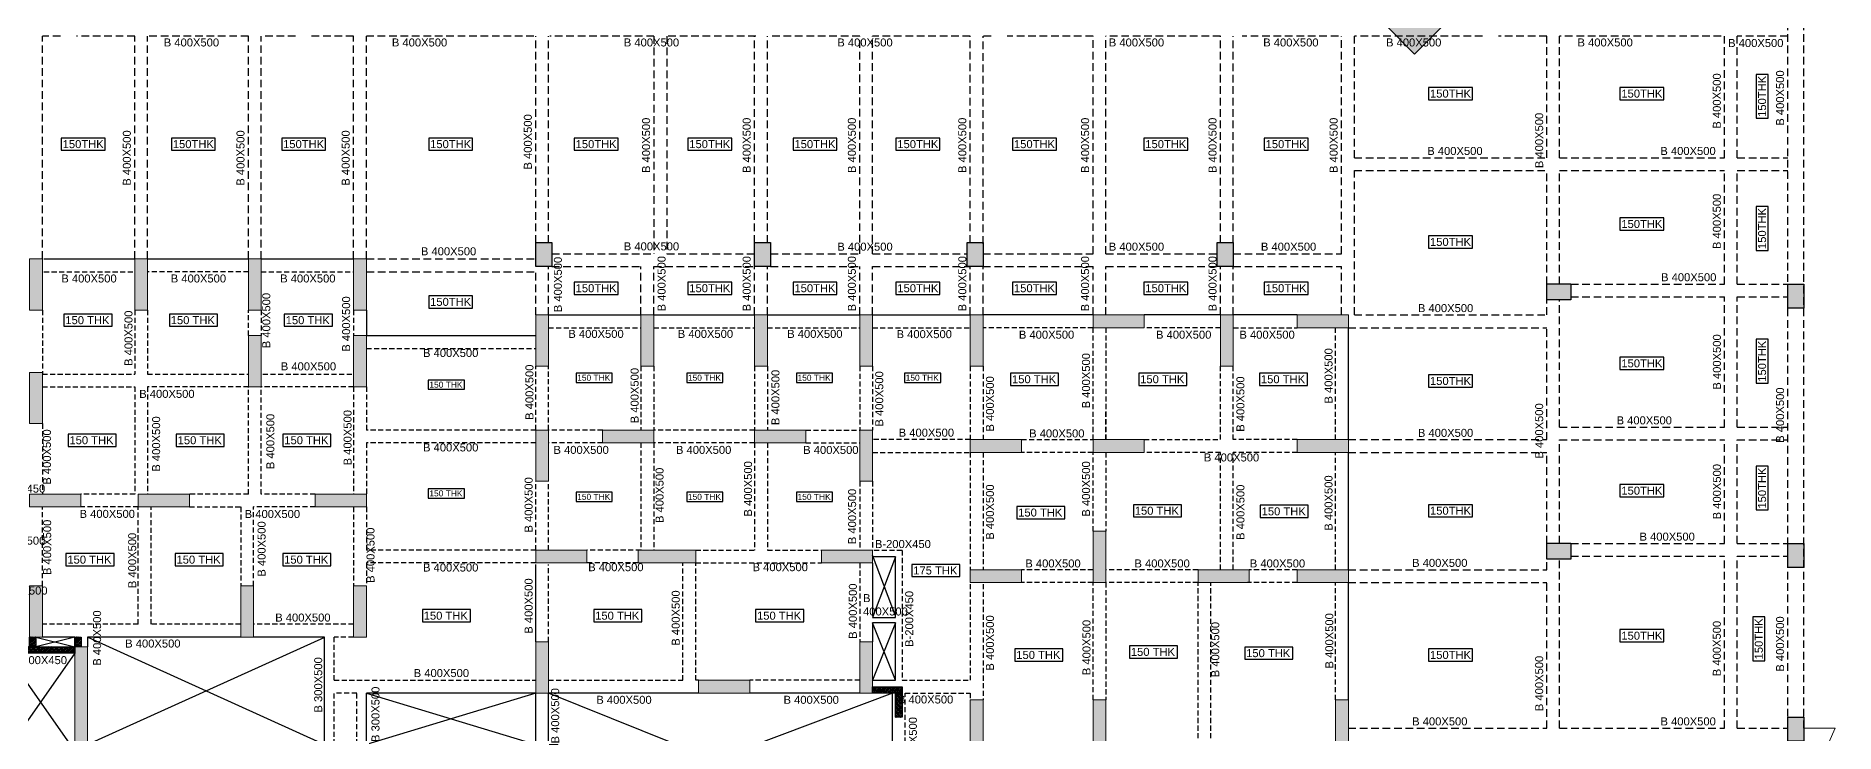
# Model space of a CAD drawing. Header units: millimetres. Extents: x 0 to 88592, y 20853 to 125502.
# Drawn here: x 32401 to 88592, y 61868 to 83633 of the extents above; entities that cross this region are included whole.
import ezdxf

# ---------------------------------------------------------------- set-up
doc = ezdxf.new("R2010")
doc.units = ezdxf.units.MM
doc.linetypes.add('HIDDEN2', pattern=[4.7625, 3.175, -1.5875])
for name, color, linetype in [('01-STR-BEAM', 2, 'Continuous'), ('01-STR-BEAM-NO', 4, 'Continuous'), ('01-STR-COLUMN-HATCH', 20, 'Continuous'), ('01-STR-CORE WALL-SHEAR WALL-HATCH', 20, 'Continuous'), ('01-STR-CUTOUT', 1, 'Continuous'), ('01-STR-MIVAN-165-160THK WALL', 3, 'Continuous'), ('01-STR-NON STR WALL', 43, 'Continuous'), ('01-STR-NON STR WALL-HATCH', 252, 'Continuous'), ('01-STR-PODIUM-COLUMN', 4, 'Continuous'), ('01-STR-RAMP', 1, 'Continuous'), ('01-STR-SLAB THK', 3, 'Continuous')]:
    doc.layers.add(name, color=color, linetype=linetype)
for name, color, linetype, lineweight in [('01-STR-COLUMN', 6, 'Continuous', 20), ('01-STR-CORE WALL-SHEAR WALL', 6, 'Continuous', 20), ('01-STR-RETAINING WALL', 3, 'Continuous', 20), ('P-WALL', 7, 'Continuous', 9)]:
    doc.layers.add(name, color=color, linetype=linetype, lineweight=lineweight)
doc.styles.add('ARIAL', font='arial.ttf')
pattern_1 = [(225, (-2142454.75, 189538.55), (71.842049, -71.842049), []), (225, (-2142472.71, 189556.51), (71.842049, -71.842049), []), (135, (-2142454.75, 189538.55), (-71.842049, -71.842049), [-25.4, 25.4]), (135, (-2142472.71, 189520.59), (-71.842049, -71.842049), [-25.4, 25.4]), (135, (-2142490.68, 189502.63), (-71.842049, -71.842049), [25.4, -25.4]), (135, (-2142508.64, 189484.67), (-71.842049, -71.842049), [25.4, -25.4]), (225, (-2142490.68, 189574.47), (71.842049, -71.842049), [25.4, -25.4]), (225, (-2142508.64, 189592.43), (71.842049, -71.842049), [25.4, -25.4])]

# ---------------------------------------------------------------- blocks, each defined once
blk = doc.blocks.new('E-CW-BSMT-2')
at = {"layer": '01-STR-CORE WALL-SHEAR WALL-HATCH'}
h = blk.add_hatch(color=256, dxfattribs=at)
h.dxf.hatch_style = 1
h.paths.add_polyline_path([(-12760, -2000), (-12760, 3450), (-12360, 3450), (-12360, -2000)])
h = blk.add_hatch(color=256, dxfattribs=at)
h.dxf.hatch_style = 1
h.paths.add_polyline_path([(-10230, 0), (-10230, 3450), (-9830, 3450), (-9830, 0)])
h = blk.add_hatch(color=256, dxfattribs=at)
h.dxf.hatch_style = 1
h.paths.add_polyline_path([(-12760, -3600), (-12760, -3200), (-2430, -3200), (-2430, 0), (-2830, 0), (-2830, 400), (-2030, 400), (-2030, -3600)])
h = blk.add_hatch(color=256, dxfattribs=at)
h.dxf.hatch_style = 1
h.paths.add_polyline_path([(-9380, 400), (-9380, 0), (-8230, 0), (-8230, 400)])
h = blk.add_hatch(color=256, dxfattribs=at)
h.dxf.hatch_style = 1
h.paths.add_polyline_path([(-7030, 400), (-7030, 0), (-4030, 0), (-4030, 400)])
h = blk.add_hatch(color=256, dxfattribs=at)
h.dxf.hatch_style = 1
h.paths.add_polyline_path([(-400, -3600), (-400, 400), (4860, 400), (4860, -1930), (9610, -1930), (9610, -2330), (9310, -2330), (9310, -5530), (15710, -5530), (15710, -5930), (8910, -5930), (8910, -2330), (4860, -2330), (4860, -3600), (4460, -3600), (4460, 0), (2330, 0), (2330, -2130), (2130, -2130), (2130, 0), (0, 0), (0, -3600)])
h = blk.add_hatch(color=256, dxfattribs=at)
h.dxf.hatch_style = 1
h.paths.add_polyline_path([(10810, -1930), (10810, -2330), (13810, -2330), (13810, -1930)])
h = blk.add_hatch(color=256, dxfattribs=at)
h.dxf.hatch_style = 1
h.paths.add_polyline_path([(15010, -2330), (15010, -1929), (15710, -1930), (15710, -4330), (15310, -4330), (15310, -2330)])
h = blk.add_hatch(color=256, dxfattribs=at)
h.dxf.hatch_style = 1
h.paths.add_polyline_path([(6215, -5530), (6215, -5830), (6580, -5830), (6580, -6280), (6880, -6280), (6880, -5530)])
at = {"layer": '01-STR-NON STR WALL-HATCH', "linetype": 'ByBlock'}
h = blk.add_hatch(dxfattribs=at)
h.set_pattern_fill('TURFSTNE', color=256, scale=4, angle=135)
h.set_pattern_definition([(225, (-2142454.75, 189538.55), (71.842049, -71.842049), []), (225, (-2142472.71, 189556.51), (71.842049, -71.842049), []), (135, (-2142454.75, 189538.55), (-71.842049, -71.842049), [-25.4, 25.4]), (135, (-2142472.71, 189520.59), (-71.842049, -71.842049), [-25.4, 25.4]), (135, (-2142490.68, 189502.63), (-71.842049, -71.842049), [25.4, -25.4]), (135, (-2142508.64, 189484.67), (-71.842049, -71.842049), [25.4, -25.4]), (225, (-2142490.68, 189574.47), (71.842049, -71.842049), [25.4, -25.4]), (225, (-2142508.64, 189592.43), (71.842049, -71.842049), [25.4, -25.4])])
h.paths.add_polyline_path([(-12360, 3250), (-12360, 3450), (-10230, 3450), (-10230, 3250)])
h = blk.add_hatch(dxfattribs=at)
h.set_pattern_fill('TURFSTNE', color=256, scale=4, angle=135)
h.set_pattern_definition(pattern_1)
h.paths.add_polyline_path([(-11640, 3750), (-11440, 3750), (-11440, 3450), (-11640, 3450)])
h.paths.add_polyline_path([(-10230, 3750), (-10030, 3750), (-10030, 3450), (-10230, 3450)])
h = blk.add_hatch(dxfattribs=at)
h.set_pattern_fill('TURFSTNE', color=256, scale=4, angle=315)
h.set_pattern_definition([(45, (2145504.75, -175773.55), (-71.842049, 71.842049), []), (45, (2145522.71, -175791.51), (-71.842049, 71.842049), []), (315, (2145504.75, -175773.55), (71.842049, 71.842049), [-25.4, 25.4]), (315, (2145522.71, -175755.59), (71.842049, 71.842049), [-25.4, 25.4]), (315, (2145540.68, -175737.63), (71.842049, 71.842049), [25.4, -25.4]), (315, (2145558.64, -175719.67), (71.842049, 71.842049), [25.4, -25.4]), (45, (2145540.68, -175809.47), (-71.842049, 71.842049), [25.4, -25.4]), (45, (2145558.64, -175827.43), (-71.842049, 71.842049), [25.4, -25.4])])
h.paths.add_polyline_path([(15610, 2000), (15610, 2200), (14690, 2200), (14690, 2000)])
h = blk.add_hatch(dxfattribs=at)
h.set_pattern_fill('TURFSTNE', color=256, scale=4, angle=45)
h.set_pattern_definition([(135, (193383.55, 2132064.75), (-71.842049, -71.842049), []), (135, (193401.51, 2132082.71), (-71.842049, -71.842049), []), (45, (193383.55, 2132064.75), (-71.842049, 71.842049), [-25.4, 25.4]), (45, (193365.59, 2132082.71), (-71.842049, 71.842049), [-25.4, 25.4]), (45, (193347.63, 2132100.68), (-71.842049, 71.842049), [25.4, -25.4]), (45, (193329.67, 2132118.64), (-71.842049, 71.842049), [25.4, -25.4]), (135, (193419.47, 2132100.68), (-71.842049, -71.842049), [25.4, -25.4]), (135, (193437.43, 2132118.64), (-71.842049, -71.842049), [25.4, -25.4])])
h.paths.add_polyline_path([(15610, 2000), (15410, 2000), (15410, 1250), (15610, 1250)])
h = blk.add_hatch(dxfattribs=at)
h.set_pattern_fill('TURFSTNE', color=256, scale=4, angle=135)
h.set_pattern_definition(pattern_1)
h.paths.add_polyline_path([(-12360, 0), (-12360, 200), (-11895, 200), (-11895, 0)])
h = blk.add_hatch(dxfattribs=at)
h.set_pattern_fill('TURFSTNE', color=256, scale=4, angle=135)
h.set_pattern_definition(pattern_1)
h.paths.add_polyline_path([(-10695, 0), (-10695, 200), (-10230, 200), (-10230, 0)])
h = blk.add_hatch(dxfattribs=at)
h.set_pattern_fill('TURFSTNE', color=256, scale=4, angle=45)
h.set_pattern_definition([(135, (193383.55, 2128885.12), (-71.842049, -71.842049), []), (135, (193401.51, 2128903.08), (-71.842049, -71.842049), []), (45, (193383.55, 2128885.12), (-71.842049, 71.842049), [-25.4, 25.4]), (45, (193365.59, 2128903.08), (-71.842049, 71.842049), [-25.4, 25.4]), (45, (193347.63, 2128921.04), (-71.842049, 71.842049), [25.4, -25.4]), (45, (193329.67, 2128939), (-71.842049, 71.842049), [25.4, -25.4]), (135, (193419.47, 2128921.04), (-71.842049, -71.842049), [25.4, -25.4]), (135, (193437.43, 2128939), (-71.842049, -71.842049), [25.4, -25.4])])
h.paths.add_polyline_path([(15610, -1380), (15610, -1930), (15410, -1930), (15410, -1380)])
h = blk.add_hatch(dxfattribs=at)
h.set_pattern_fill('TURFSTNE', color=256, scale=4, angle=135)
h.set_pattern_definition(pattern_1)
h.paths.add_polyline_path([(0, -2130), (0, -2330), (465, -2330), (465, -2130)])
h = blk.add_hatch(dxfattribs=at)
h.set_pattern_fill('TURFSTNE', color=256, scale=4, angle=135)
h.set_pattern_definition(pattern_1)
h.paths.add_polyline_path([(1665, -2130), (1665, -2330), (2795, -2330), (2795, -2130)])
h = blk.add_hatch(dxfattribs=at)
h.set_pattern_fill('TURFSTNE', color=256, scale=4, angle=135)
h.set_pattern_definition(pattern_1)
h.paths.add_polyline_path([(3995, -2130), (3995, -2330), (4460, -2330), (4460, -2130)])
h = blk.add_hatch(dxfattribs=at)
h.set_pattern_fill('TURFSTNE', color=256, scale=4, angle=135)
h.set_pattern_definition(pattern_1)
h.paths.add_polyline_path([(6060, -2330), (6060, -3400), (6160, -3400), (6160, -2330)])
h = blk.add_hatch(dxfattribs=at)
h.set_pattern_fill('TURFSTNE', color=256, scale=4, angle=135)
h.set_pattern_definition(pattern_1)
h.paths.add_polyline_path([(7510, -3400), (7510, -2330), (7610, -2330), (7610, -3400)])
h = blk.add_hatch(dxfattribs=at)
h.set_pattern_fill('TURFSTNE', color=256, scale=4, angle=135)
h.set_pattern_definition(pattern_1)
h.paths.add_polyline_path([(0, -5530), (0, -5730), (825, -5730), (825, -5530)])
h = blk.add_hatch(dxfattribs=at)
h.set_pattern_fill('TURFSTNE', color=256, scale=4, angle=135)
h.set_pattern_definition(pattern_1)
h.paths.add_polyline_path([(3835, -5530), (3835, -5730), (4660, -5730), (4660, -5530)])
h = blk.add_hatch(dxfattribs=at)
h.set_pattern_fill('TURFSTNE', color=256, scale=4, angle=135)
h.set_pattern_definition(pattern_1)
h.paths.add_polyline_path([(6680, -7110), (6680, -7860), (6880, -7860), (6880, -7110)])
at = {"layer": '01-STR-CORE WALL-SHEAR WALL'}
for points in [[(-12360, -2000), (-12760, -2000), (-12760, 3450), (-12360, 3450)], [(-10230, 0), (-9830, 0), (-9830, 3450), (-10230, 3450)], [(-2830, 0), (-2830, 400), (-2030, 400), (-2030, -3600), (-12760, -3600), (-12760, -3200), (-2430, -3200), (-2430, 0)], [(-9380, 400), (-8230, 400), (-8230, 0), (-9380, 0)], [(-7030, 400), (-4030, 400), (-4030, 0), (-7030, 0)], [(2130, 0), (0, 0), (0, -3600), (-400, -3600), (-400, 400), (4860, 400), (4860, -1930), (9610, -1930), (9610, -2330), (9310, -2330), (9310, -5530), (15710, -5530), (15710, -5930), (8910, -5930), (8910, -2330), (4860, -2330), (4860, -3600), (4460, -3600), (4460, 0), (2330, 0), (2330, -2130), (2130, -2130)], [(13810, -1930), (10810, -1930), (10810, -2330), (13810, -2330)], [(15310, -2330), (15010, -2330), (15010, -1929), (15710, -1930), (15710, -4330), (15310, -4330)], [(6215, -5530), (6215, -5830), (6580, -5830), (6580, -6280), (6880, -6280), (6880, -5530)]]:
    blk.add_lwpolyline(points, close=True, dxfattribs=at)
at = {"layer": '01-STR-NON STR WALL'}
for points in [[(-10230, 3250), (-12360, 3250), (-12360, 3450), (-10230, 3450)], [(-11640, 3750), (-11440, 3750), (-11440, 3450), (-11640, 3450)], [(-10230, 3750), (-10030, 3750), (-10030, 3450), (-10230, 3450)], [(15610, 2000), (14690, 2000), (14690, 2200), (15610, 2200)], [(15610, 2000), (14690, 2000), (14690, 2200), (15610, 2200)], [(15610, 2000), (15610, 1250), (15410, 1250), (15410, 2000)], [(15610, 2000), (15610, 1250), (15410, 1250), (15410, 2000)], [(-11895, 0), (-12360, 0), (-12360, 200), (-11895, 200)], [(-11895, 0), (-12360, 0), (-12360, 200), (-11895, 200)], [(-10695, 0), (-10230, 0), (-10230, 200), (-10695, 200)], [(-10695, 0), (-10230, 0), (-10230, 200), (-10695, 200)], [(15610, -1380), (15610, -1930), (15410, -1930), (15410, -1380)], [(15610, -1380), (15610, -1930), (15410, -1930), (15410, -1380)], [(0, -2130), (465, -2130), (465, -2330), (0, -2330)], [(0, -2130), (465, -2130), (465, -2330), (0, -2330)], [(1665, -2130), (2795, -2130), (2795, -2330), (1665, -2330)], [(1665, -2130), (2795, -2130), (2795, -2330), (1665, -2330)], [(3995, -2130), (4460, -2130), (4460, -2330), (3995, -2330)], [(3995, -2130), (4460, -2130), (4460, -2330), (3995, -2330)], [(6060, -2330), (6160, -2330), (6160, -3400), (6060, -3400)], [(6060, -2330), (6160, -2330), (6160, -3400), (6060, -3400)], [(7610, -3400), (7510, -3400), (7510, -2330), (7610, -2330)], [(7610, -3400), (7510, -3400), (7510, -2330), (7610, -2330)], [(0, -5530), (825, -5530), (825, -5730), (0, -5730)], [(0, -5530), (825, -5530), (825, -5730), (0, -5730)], [(3835, -5530), (4660, -5530), (4660, -5730), (3835, -5730)], [(3835, -5530), (4660, -5530), (4660, -5730), (3835, -5730)], [(6680, -7110), (6880, -7110), (6880, -7860), (6680, -7860)], [(6680, -7110), (6880, -7110), (6880, -7860), (6680, -7860)]]:
    blk.add_lwpolyline(points, close=True, dxfattribs=at)
blk = doc.blocks.new('E-BSMT-2-COL')
at = {"layer": '01-STR-CORE WALL-SHEAR WALL-HATCH'}
h = blk.add_hatch(color=256, dxfattribs=at)
h.dxf.hatch_style = 1
h.paths.add_polyline_path([(-15700, 13960), (-16100, 13960), (-16100, 15560), (-15700, 15560)])
h = blk.add_hatch(color=256, dxfattribs=at)
h.dxf.hatch_style = 1
h.paths.add_polyline_path([(-12415, 13960), (-12815, 13960), (-12815, 15560), (-12415, 15560)])
h = blk.add_hatch(color=256, dxfattribs=at)
h.dxf.hatch_style = 1
h.paths.add_polyline_path([(-8865, 13960), (-9265, 13960), (-9265, 15560), (-8865, 15560)])
h = blk.add_hatch(color=256, dxfattribs=at)
h.dxf.hatch_style = 1
h.paths.add_polyline_path([(-5980, 15560), (-5580, 15560), (-5580, 13960), (-5980, 13960)])
h = blk.add_hatch(color=256, dxfattribs=at)
h.dxf.hatch_style = 1
h.paths.add_polyline_path([(110, 12210), (-290, 12210), (-290, 13810), (110, 13810)])
h = blk.add_hatch(color=256, dxfattribs=at)
h.dxf.hatch_style = 1
h.paths.add_polyline_path([(3395, 12210), (2995, 12210), (2995, 13810), (3395, 13810)])
h = blk.add_hatch(color=256, dxfattribs=at)
h.dxf.hatch_style = 1
h.paths.add_polyline_path([(6945, 12210), (6545, 12210), (6545, 13810), (6945, 13810)])
h = blk.add_hatch(color=256, dxfattribs=at)
h.dxf.hatch_style = 1
h.paths.add_polyline_path([(9830, 13810), (10230, 13810), (10230, 12210), (9830, 12210)])
h = blk.add_hatch(color=256, dxfattribs=at)
h.dxf.hatch_style = 1
h.paths.add_polyline_path([(13680, 12210), (13280, 12210), (13280, 13810), (13680, 13810)])
h = blk.add_hatch(color=256, dxfattribs=at)
h.dxf.hatch_style = 1
h.paths.add_polyline_path([(17115, 13810), (17115, 13410), (18715, 13410), (18715, 13810)])
h = blk.add_hatch(color=256, dxfattribs=at)
h.dxf.hatch_style = 1
h.paths.add_polyline_path([(21095, 12210), (21495, 12210), (21495, 13810), (21095, 13810)])
h = blk.add_hatch(color=256, dxfattribs=at)
h.dxf.hatch_style = 1
h.paths.add_polyline_path([(25090, 13810), (25090, 13410), (23490, 13410), (23490, 13810)])
h = blk.add_hatch(color=256, dxfattribs=at)
h.dxf.hatch_style = 1
h.paths.add_polyline_path([(-8865, 11565), (-9265, 11565), (-9265, 13165), (-8865, 13165)])
h = blk.add_hatch(color=256, dxfattribs=at)
h.dxf.hatch_style = 1
h.paths.add_polyline_path([(-5580, 11565), (-5980, 11565), (-5980, 13165), (-5580, 13165)])
h = blk.add_hatch(color=256, dxfattribs=at)
h.dxf.hatch_style = 1
h.paths.add_polyline_path([(-15700, 10415), (-16100, 10415), (-16100, 12015), (-15700, 12015)])
h = blk.add_hatch(color=256, dxfattribs=at)
h.dxf.hatch_style = 1
h.paths.add_polyline_path([(110, 8615), (-290, 8615), (-290, 10215), (110, 10215)])
h = blk.add_hatch(color=256, dxfattribs=at)
h.dxf.hatch_style = 1
h.paths.add_polyline_path([(3395, 9815), (3395, 10215), (1795, 10215), (1795, 9815)])
h = blk.add_hatch(color=256, dxfattribs=at)
h.dxf.hatch_style = 1
h.paths.add_polyline_path([(6545, 10215), (6545, 9815), (8145, 9815), (8145, 10215)])
h = blk.add_hatch(color=256, dxfattribs=at)
h.dxf.hatch_style = 1
h.paths.add_polyline_path([(9830, 10215), (10230, 10215), (10230, 8615), (9830, 8615)])
h = blk.add_hatch(color=256, dxfattribs=at)
h.dxf.hatch_style = 1
h.paths.add_polyline_path([(14880, 9515), (14880, 9915), (13280, 9915), (13280, 9515)])
h = blk.add_hatch(color=256, dxfattribs=at)
h.dxf.hatch_style = 1
h.paths.add_polyline_path([(18715, 9515), (18715, 9915), (17115, 9915), (17115, 9515)])
h = blk.add_hatch(color=256, dxfattribs=at)
h.dxf.hatch_style = 1
h.paths.add_polyline_path([(25090, 9515), (25090, 9915), (23490, 9915), (23490, 9515)])
h = blk.add_hatch(color=256, dxfattribs=at)
h.dxf.hatch_style = 1
h.paths.add_polyline_path([(-14500, 8215), (-14500, 7815), (-16100, 7815), (-16100, 8215)])
h = blk.add_hatch(color=256, dxfattribs=at)
h.dxf.hatch_style = 1
h.paths.add_polyline_path([(-11105, 7815), (-11105, 8215), (-12705, 8215), (-12705, 7815)])
h = blk.add_hatch(color=256, dxfattribs=at)
h.dxf.hatch_style = 1
h.paths.add_polyline_path([(-5580, 7815), (-5580, 8215), (-7180, 8215), (-7180, 7815)])
h = blk.add_hatch(color=256, dxfattribs=at)
h.dxf.hatch_style = 1
h.paths.add_polyline_path([(17515, 7055), (17115, 7055), (17115, 5455), (17515, 5455)])
h = blk.add_hatch(color=256, dxfattribs=at)
h.dxf.hatch_style = 1
h.paths.add_polyline_path([(1310, 6465), (1310, 6065), (-290, 6065), (-290, 6465)])
h = blk.add_hatch(color=256, dxfattribs=at)
h.dxf.hatch_style = 1
h.paths.add_polyline_path([(4705, 6065), (4705, 6465), (2905, 6465), (2905, 6065)])
h = blk.add_hatch(color=256, dxfattribs=at)
h.dxf.hatch_style = 1
h.paths.add_polyline_path([(10230, 6065), (10230, 6465), (8630, 6465), (8630, 6065)])
h = blk.add_hatch(color=256, dxfattribs=at)
h.dxf.hatch_style = 1
h.paths.add_polyline_path([(14880, 5455), (14880, 5855), (13280, 5855), (13280, 5455)])
h = blk.add_hatch(color=256, dxfattribs=at)
h.dxf.hatch_style = 1
h.paths.add_polyline_path([(21995, 5455), (21995, 5855), (20395, 5855), (20395, 5455)])
h = blk.add_hatch(color=256, dxfattribs=at)
h.dxf.hatch_style = 1
h.paths.add_polyline_path([(25090, 5455), (25090, 5855), (23490, 5855), (23490, 5455)])
h = blk.add_hatch(color=256, dxfattribs=at)
h.dxf.hatch_style = 1
h.paths.add_polyline_path([(-15700, 5350), (-16100, 5350), (-16100, 3750), (-15700, 3750)])
h = blk.add_hatch(color=256, dxfattribs=at)
h.dxf.hatch_style = 1
h.paths.add_polyline_path([(-9105, 5350), (-9505, 5350), (-9505, 3750), (-9105, 3750)])
h = blk.add_hatch(color=256, dxfattribs=at)
h.dxf.hatch_style = 1
h.paths.add_polyline_path([(-5980, 5350), (-5580, 5350), (-5580, 3750), (-5980, 3750)])
h = blk.add_hatch(color=256, dxfattribs=at)
h.dxf.hatch_style = 1
h.paths.add_polyline_path([(110, 2000), (-290, 2000), (-290, 3600), (110, 3600)])
h = blk.add_hatch(color=256, dxfattribs=at)
h.dxf.hatch_style = 1
h.paths.add_polyline_path([(9830, 3600), (10230, 3600), (10230, 2000), (9830, 2000)])
h = blk.add_hatch(color=256, dxfattribs=at)
h.dxf.hatch_style = 1
h.paths.add_polyline_path([(6395, 2000), (6395, 2400), (4795, 2400), (4795, 2000)])
h = blk.add_hatch(color=256, dxfattribs=at)
h.dxf.hatch_style = 1
h.paths.add_polyline_path([(13280, 1790), (13680, 1790), (13680, 190), (13280, 190)])
h = blk.add_hatch(color=256, dxfattribs=at)
h.dxf.hatch_style = 1
h.paths.add_polyline_path([(17515, 1790), (17115, 1790), (17115, 190), (17515, 190)])
h = blk.add_hatch(color=256, dxfattribs=at)
h.dxf.hatch_style = 1
h.paths.add_polyline_path([(25090, 190), (24690, 190), (24690, 1790), (25090, 1790)])
at = {"layer": '01-STR-COLUMN'}
for points in [[(-15700, 13960), (-16100, 13960), (-16100, 15560), (-15700, 15560)], [(-12415, 13960), (-12815, 13960), (-12815, 15560), (-12415, 15560)], [(-8865, 13960), (-9265, 13960), (-9265, 15560), (-8865, 15560)], [(-5980, 15560), (-5580, 15560), (-5580, 13960), (-5980, 13960)], [(110, 12210), (-290, 12210), (-290, 13810), (110, 13810)], [(3395, 12210), (2995, 12210), (2995, 13810), (3395, 13810)], [(6945, 12210), (6545, 12210), (6545, 13810), (6945, 13810)], [(9830, 13810), (10230, 13810), (10230, 12210), (9830, 12210)], [(13680, 12210), (13280, 12210), (13280, 13810), (13680, 13810)], [(17115, 13810), (17115, 13410), (18715, 13410), (18715, 13810)], [(21095, 12210), (21495, 12210), (21495, 13810), (21095, 13810)], [(25090, 13810), (25090, 13410), (23490, 13410), (23490, 13810)], [(-8865, 11565), (-9265, 11565), (-9265, 13165), (-8865, 13165)], [(-5580, 11565), (-5980, 11565), (-5980, 13165), (-5580, 13165)], [(-15700, 10415), (-16100, 10415), (-16100, 12015), (-15700, 12015)], [(110, 8615), (-290, 8615), (-290, 10215), (110, 10215)], [(3395, 9815), (3395, 10215), (1795, 10215), (1795, 9815)], [(6545, 10215), (6545, 9815), (8145, 9815), (8145, 10215)], [(9830, 10215), (10230, 10215), (10230, 8615), (9830, 8615)], [(14880, 9515), (14880, 9915), (13280, 9915), (13280, 9515)], [(18715, 9515), (18715, 9915), (17115, 9915), (17115, 9515)], [(25090, 9515), (25090, 9915), (23490, 9915), (23490, 9515)], [(-14500, 8215), (-14500, 7815), (-16100, 7815), (-16100, 8215)], [(-11105, 7815), (-11105, 8215), (-12705, 8215), (-12705, 7815)], [(-5580, 7815), (-5580, 8215), (-7180, 8215), (-7180, 7815)], [(17515, 7055), (17115, 7055), (17115, 5455), (17515, 5455)], [(1310, 6465), (1310, 6065), (-290, 6065), (-290, 6465)], [(4705, 6065), (4705, 6465), (2905, 6465), (2905, 6065)], [(10230, 6065), (10230, 6465), (8630, 6465), (8630, 6065)], [(14880, 5455), (14880, 5855), (13280, 5855), (13280, 5455)], [(21995, 5455), (21995, 5855), (20395, 5855), (20395, 5455)], [(25090, 5455), (25090, 5855), (23490, 5855), (23490, 5455)], [(-15700, 5350), (-16100, 5350), (-16100, 3750), (-15700, 3750)], [(-9105, 5350), (-9505, 5350), (-9505, 3750), (-9105, 3750)], [(-5980, 5350), (-5580, 5350), (-5580, 3750), (-5980, 3750)], [(110, 2000), (-290, 2000), (-290, 3600), (110, 3600)], [(9830, 3600), (10230, 3600), (10230, 2000), (9830, 2000)], [(6395, 2000), (6395, 2400), (4795, 2400), (4795, 2000)], [(13280, 1790), (13680, 1790), (13680, 190), (13280, 190)], [(17515, 1790), (17115, 1790), (17115, 190), (17515, 190)], [(25090, 190), (24690, 190), (24690, 1790), (25090, 1790)]]:
    blk.add_lwpolyline(points, close=True, dxfattribs=at)
at = {"layer": '01-STR-MIVAN-165-160THK WALL'}
blk.add_blockref('E-CW-BSMT-2', (-4460, 0), dxfattribs=at)
blk = doc.blocks.new('BLK-E-GA')
at = {"layer": '01-STR-BEAM'}
for p, q in [((-37505, 1750), (-34355, 1750)), ((-21695, 0), (-18545, 0)), ((0, -12020), (0, -8355)), ((-39780, -10060), (-40790, -10060)), ((-34595, -10060), (-39380, -10060))]:
    blk.add_line(p, q, dxfattribs=at)
at = {"layer": '01-STR-BEAM', "linetype": 'HIDDEN2', "ltscale": 50}
for p, q in [((-34355, 1350), (-37505, 1350)), ((-37505, 150), (-37505, -1845)), ((-34355, -645), (-34355, 150)), ((-7575, -400), (-7575, -3895)), ((-3995, -400), (-6375, -400)), ((-3595, -400), (-1600, -400)), ((-3995, -3895), (-3995, -1600)), ((-3595, -3895), (-3595, -1600)), ((-31070, -2245), (-33955, -2245)), ((-33955, -5595), (-33955, -2245)), ((-31070, -2245), (-31070, -5595)), ((-40790, -3395), (-40790, -5595)), ((-6375, -3895), (-3995, -3895)), ((-1600, -3895), (-3595, -3895)), ((-7575, -4295), (-7575, -6755)), ((-3995, -4295), (-6375, -4295)), ((-3995, -7955), (-3995, -4295)), ((-3595, -7955), (-3595, -4295)), ((-1600, -4295), (-3595, -4295)), ((-37395, -9660), (-37395, -5995)), ((-36195, -5995), (-34595, -5995)), ((-34595, -5995), (-34595, -8460)), ((-20385, -7345), (-18545, -7345)), ((-13940, -7351), (-13940, -11410)), ((-4695, -8355), (-7575, -8355)), ((-7575, -8355), (-7575, -12020)), ((-4695, -13220), (-4695, -8355)), ((-37795, -9660), (-40790, -9660)), ((-34595, -9660), (-37395, -9660)), ((-31680, -11410), (-25381, -11410)), ((-13940, -11410), (-11810, -11410)), ((-13840, -15740), (-13840, -11810)), ((-13840, -11810), (-11810, -11810))]:
    blk.add_line(p, q, dxfattribs=at)
at = {"layer": '01-STR-BEAM', "ltscale": 1000}
for p, q in [((-14140, -7551), (-14860, -7551)), ((-14140, -9451), (-14140, -7551)), ((-14860, -9451), (-14140, -9451))]:
    blk.add_line(p, q, dxfattribs=at)
at = {"layer": '01-STR-BEAM'}
for points in [[(-40740, 1750), (-37905, 1750)], [(-33955, 1750), (-31070, 1750)], [(-30670, 150), (-30670, -645)], [(-24980, 0), (-22095, 0)], [(-18145, 0), (-15260, 0)], [(-14860, 0), (-11810, 0)], [(-7975, 0), (-11410, 0)], [(-3995, 0), (-6375, 0)], [(-1600, 0), (-3595, 0)], [(0, -3895), (0, -400)], [(-30670, -645), (-25381, -645)], [(0, -7955), (0, -4295)], [(-25380, -10210), (-25380, -7795)], [(-14860, -7751), (-14860, -9401)], [(-31980, -10060), (-34195, -10060)], [(-31980, -13410), (-31980, -10060)], [(-14860, -9611), (-14860, -10210)], [(-39780, -10560), (-41910, -10560)], [(-40990, -10360), (-39780, -10360)], [(-25380, -11810), (-30670, -11810)], [(-30670, -13410), (-30670, -11810)], [(-25380, -13411), (-25380, -11810)], [(-20295, -11810), (-24980, -11810)], [(-24980, -13410), (-24980, -11810)]]:
    blk.add_lwpolyline(points, dxfattribs=at)
at = {"layer": '01-STR-BEAM', "linetype": 'HIDDEN2', "ltscale": 50}
for points in [[(-40740, 1350), (-37905, 1350)], [(-33955, 1350), (-31070, 1350)], [(-40790, 150), (-40790, -1845)], [(-37905, 150), (-37905, -1845)], [(-33955, 150), (-33955, -645)], [(-31070, 150), (-31070, -645)], [(-24980, -400), (-22095, -400)], [(-21695, -400), (-18545, -400)], [(-18145, -400), (-15260, -400)], [(-14860, -400), (-11810, -400)], [(-7975, -400), (-11410, -400)], [(-10210, -3895), (-7975, -3895), (-7975, -400)], [(-400, -3895), (-400, -400), (-400, -400)], [(-30670, -1045), (-25381, -1045)], [(-25380, -3595), (-25380, -1600)], [(-24980, -3595), (-24980, -1600)], [(-22095, -1600), (-22095, -3595)], [(-21695, -1600), (-21695, -3595)], [(-18545, -1600), (-18545, -3595)], [(-18145, -1600), (-18145, -3595)], [(-15260, -1600), (-15260, -3595)], [(-11810, -1600), (-11810, -3895), (-14860, -3895)], [(-14860, -1600), (-14860, -3595)], [(-11410, -1600), (-11410, -3895)], [(-40790, -1845), (-37905, -1845)], [(-40790, -2245), (-37905, -2245), (-37905, -5595), (-39590, -5595)], [(-37505, -1845), (-34355, -1845)], [(-34355, -5595), (-34355, -2245), (-37505, -2245), (-37505, -5595)], [(-33905, -1845), (-31070, -1845)], [(-30670, -2245), (-30670, -3595)], [(-7575, -3895), (-7575, -3015)], [(-25380, -3595), (-30670, -3595)], [(-23290, -3595), (-24980, -3595)], [(-18545, -3595), (-21695, -3595)], [(-16945, -3595), (-15260, -3595)], [(-25380, -3995), (-30670, -3995)], [(-30670, -3995), (-30670, -5595)], [(-23290, -3995), (-24980, -3995)], [(-22095, -3995), (-22095, -7345)], [(-18545, -3995), (-21695, -3995)], [(-21695, -3995), (-21695, -7345)], [(-18545, -3995), (-18545, -7345)], [(-18145, -3995), (-18145, -7345), (-16460, -7345)], [(-16945, -3995), (-15260, -3995)], [(-14860, -4295), (-11810, -4295)], [(-11810, -4295), (-11810, -7955)], [(-11410, -4295), (-11410, -7955)], [(-7975, -4295), (-10210, -4295)], [(-7975, -6755), (-7975, -4295)], [(-400, -7955), (-400, -4295)], [(-34355, -5595), (-36195, -5595)], [(-32270, -5595), (-33955, -5595)], [(-25380, -7345), (-25380, -5195)], [(-24980, -7345), (-24980, -5195)], [(-15260, -5195), (-15260, -7345)], [(-14860, -5195), (-14860, -7351)], [(-40790, -8460), (-40790, -5995)], [(-37795, -5995), (-39590, -5995)], [(-37795, -9660), (-37795, -5995)], [(-32270, -5995), (-34195, -5995)], [(-34195, -8460), (-34195, -5995)], [(-31070, -5995), (-31070, -8460)], [(-30670, -5995), (-30670, -7345)], [(-25380, -7345), (-30670, -7345)], [(-25380, -7745), (-30670, -7745)], [(-30670, -7745), (-30670, -8460)], [(-24980, -11410), (-20785, -11410), (-20785, -7745)], [(-24980, -10209), (-24980, -7795)], [(-22095, -7345), (-23780, -7345)], [(-22185, -7745), (-23780, -7745)], [(-20385, -11410), (-20385, -7745), (-16460, -7745)], [(-15260, -7745), (-15260, -10210)], [(-13940, -7351), (-14860, -7351)], [(-11810, -8405), (-11810, -11410)], [(-11410, -8405), (-11410, -12020)], [(-7975, -7955), (-10210, -7955)], [(-7975, -8355), (-10210, -8355)], [(-7975, -12020), (-7975, -8355)], [(-4695, -7955), (-7575, -7955)], [(-4295, -13220), (-4295, -8355)], [(-1600, -8355), (-3145, -8355)], [(-1600, -7955), (-3095, -7955)], [(-400, -12020), (-400, -8355)], [(-31070, -9660), (-34195, -9660)], [(-31070, -10060), (-31680, -10060)], [(-31680, -11410), (-31680, -10060)], [(-20295, -11410), (-20385, -11410)], [(-15260, -11410), (-18695, -11410)], [(-31680, -13410), (-31680, -11810)], [(-30970, -11810), (-31680, -11810)], [(-30970, -13410), (-30970, -11810)], [(-11810, -11810), (-11810, -12020)]]:
    blk.add_lwpolyline(points, dxfattribs=at)
at = {"layer": '01-STR-BEAM', "ltscale": 1000}
for points in [[(-40990, -10060), (-40990, -10360)], [(-39780, -10060), (-39780, -10360)], [(-39380, -10060), (-39380, -10360)], [(-14860, -11410), (-14140, -11410), (-14140, -9611), (-14860, -9611)]]:
    blk.add_lwpolyline(points, dxfattribs=at)
at = {"layer": '01-STR-BEAM', "ltscale": 50}
for points in [[(-15260, -11810), (-18695, -11810)], [(-15740, -15740), (-15200, -15740), (-15200, -14578), (-14240, -14578), (-14240, -11810), (-14860, -11810)]]:
    blk.add_lwpolyline(points, dxfattribs=at)
at = {"layer": '01-STR-CUTOUT'}
for points in [[(-14140, -9399), (-14860, -7501)], [(-14140, -7551), (-14860, -9449)], [(-39780, -10060), (-40990, -10360)], [(-40990, -10060), (-39780, -10360)], [(-39373, -10060), (-31980, -13410)], [(-31980, -10072), (-39373, -13410)], [(-14140, -9611), (-14860, -11410)], [(-14140, -11410), (-14860, -9611)], [(-39780, -10560), (-41910, -13610)], [(-39780, -13610), (-41910, -10560)], [(-30670, -11810), (-25380, -13410)], [(-25380, -11810), (-30670, -13410)], [(-15200, -15740), (-24980, -11810)], [(-14240, -11810), (-24690, -15740)]]:
    blk.add_lwpolyline(points, dxfattribs=at)
at = {"layer": '01-STR-SLAB THK', "color": 1, "linetype": 'ByBlock'}
for points in [[(-40116, -355), (-38615, -355), (-38615, 25), (-40116, 25)], [(-36824, -355), (-35323, -355), (-35323, 25), (-36824, 25)], [(-33234, -355), (-31734, -355), (-31734, 25), (-33234, 25)], [(-28736, -2323), (-27610, -2323), (-27610, -2037), (-28736, -2037)], [(-24119, -2105), (-22993, -2105), (-22993, -1820), (-24119, -1820)], [(-20661, -2105), (-19535, -2105), (-19535, -1820), (-20661, -1820)], [(-17237, -2105), (-16111, -2105), (-16111, -1820), (-17237, -1820)], [(-13859, -2105), (-12733, -2105), (-12733, -1820), (-13859, -1820)], [(-10549, -2200), (-9048, -2200), (-9048, -1820), (-10549, -1820)], [(-6544, -2200), (-5043, -2200), (-5043, -1820), (-6544, -1820)], [(-2773, -2200), (-1272, -2200), (-1272, -1820), (-2773, -1820)], [(-39988, -4105), (-38487, -4105), (-38487, -3725), (-39988, -3725)], [(-36608, -4105), (-35108, -4105), (-35108, -3725), (-36608, -3725)], [(-33278, -4105), (-31777, -4105), (-31777, -3725), (-33278, -3725)], [(-28736, -5717), (-27610, -5717), (-27610, -5432), (-28736, -5432)], [(-24119, -5824), (-22993, -5824), (-22993, -5539), (-24119, -5539)], [(-20661, -5824), (-19535, -5824), (-19535, -5539), (-20661, -5539)], [(-17237, -5824), (-16111, -5824), (-16111, -5539), (-17237, -5539)], [(-10356, -6363), (-8855, -6363), (-8855, -5982), (-10356, -5982)], [(-6714, -6306), (-5213, -6306), (-5213, -5926), (-6714, -5926)], [(-2751, -6325), (-1250, -6325), (-1250, -5945), (-2751, -5945)], [(-40053, -7833), (-38553, -7833), (-38553, -7453), (-40053, -7453)], [(-36644, -7833), (-35143, -7833), (-35143, -7453), (-36644, -7453)], [(-33283, -7833), (-31782, -7833), (-31782, -7453), (-33283, -7453)], [(-13632, -8170), (-12131, -8170), (-12131, -7790), (-13632, -7790)], [(-28923, -9583), (-27422, -9583), (-27422, -9203), (-28923, -9203)], [(-23568, -9583), (-22067, -9583), (-22067, -9203), (-23568, -9203)], [(-18513, -9583), (-17012, -9583), (-17012, -9203), (-18513, -9203)], [(-10414, -10809), (-8913, -10809), (-8913, -10429), (-10414, -10429)], [(-6836, -10714), (-5335, -10714), (-5335, -10334), (-6836, -10334)], [(-3234, -10753), (-1733, -10753), (-1733, -10372), (-3234, -10372)]]:
    blk.add_lwpolyline(points, close=True, dxfattribs=at)
at = {"layer": '01-STR-BEAM-NO', "linetype": 'Continuous', "style": 'ARIAL'}
for s, rotation, p in [('B 400X500', 360, (-40198, 1013)), ('B 400X500', 360, (-36781, 1013)), ('B 400X500', 360, (-33363, 1013)), ('B 400X500', 450, (-33672, -1040)), ('B 400X500', 450, (-31179, -1147)), ('B 400X500', 450, (-37976, -1592)), ('B 400X500', 360, (-24362, -717)), ('B 400X500', 360, (-20945, -717)), ('B 400X500', 360, (-17527, -717)), ('B 400X500', 360, (-28901, -1313)), ('B 400X500', 450, (-494, -2767)), ('B 400X500', 360, (-33344, -1731)), ('B 400X500', 450, (-25453, -3277)), ('B 400X500', 450, (-22168, -3383)), ('B 400X500', 450, (-8069, -2919)), ('B 400X500', 450, (-17770, -3441)), ('B 400X500', 450, (-14527, -3485)), ('B 400X500', 450, (-11070, -3642)), ('B 400X500', 90, (-3247, -3648)), ('B 400X500', 360, (-37765, -2590)), ('B 400X500', 450, (-37113, -4894)), ('B 400X500', 450, (-33546, -4816)), ('B 400X500', 450, (-31133, -4698)), ('B 400X500', 450, (-40523, -5300)), ('B 400X500', 360, (-28901, -4263)), ('B 400X500', 360, (-24827, -4339)), ('B 400X500', 360, (-21000, -4339)), ('B 400X500', 360, (-17027, -4341)), ('B 400X500', 450, (-21389, -6497)), ('B 400X500', 90, (-18626, -6295)), ('B 400X500', 450, (-8069, -6297)), ('B 400X500', 450, (-494, -6738)), ('B-200X450', 360, (-42448, -5548)), ('B 400X500', 450, (-25479, -6796)), ('B 400X500', 450, (-15374, -7158)), ('B 400X500', 450, (-11070, -7020)), ('B 400X500', 90, (-3246, -7026)), ('B 400X500', 360, (-39628, -6337)), ('B 400X500', 360, (-34470, -6341)), ('B 400X500', 450, (-40516, -8122)), ('B 400X500', 450, (-33819, -8172)), ('B 400X500', 450, (-30417, -8368)), ('B 400X500', 450, (-37860, -8531)), ('B-200X450', 360, (-14787, -7279)), ('B 400X500', 360, (-28901, -8013)), ('B 400X500', 360, (-23742, -8002)), ('B 400X500', 360, (-18608, -8002)), ('B 400X500', 450, (-25479, -9954)), ('B 400X500', 450, (-15352, -10114)), ('B 400X500', 450, (-20884, -10329)), ('B-200X450', 90, (-13590, -10366)), ('B 400X500', 450, (-38957, -10954)), ('B 400X500', 360, (-33518, -9575)), ('B 400X500', 450, (-11070, -11107)), ('B 400X500', 450, (-8054, -11249)), ('B 400X500', 450, (-470, -11041)), ('B 400X500', 450, (-4032, -11315)), ('B-200X450', 360, (-41769, -10904)), ('B 400X500', 360, (-38204, -10386)), ('B 300X500', 450, (-32050, -12416)), ('B 400X500', 360, (-29192, -11308)), ('B 300X500', 450, (-30262, -13335)), ('B 400X500', 450, (-24649, -13381)), ('B 400X500', 360, (-23489, -12143)), ('B 400X500', 360, (-17641, -12143)), ('B 400X500', 360, (-14068, -12133)), ('B 400X500', 450, (-13477, -14285))]:
    blk.add_text(s, height=250, rotation=rotation, dxfattribs=at).set_placement(p)
at = {"layer": '01-STR-BEAM-NO', "style": 'ARIAL'}
blk.add_text('B 400X500', height=250, dxfattribs=at).set_placement((-14110, -725))
at = {"layer": '01-STR-BEAM-NO', "linetype": 'Continuous', "style": 'ARIAL'}
for p in [(-10290, -742), (-6007, -742), (-3402, -742), (-14044, -3801), (-9970, -3825), (-4513, -4575), (-10089, -7885), (-6681, -7885), (-3077, -7885)]:
    blk.add_text('B 400X500', height=250, dxfattribs=at).set_placement(p)
at = {"layer": '01-STR-BEAM-NO', "linetype": 'ByBlock', "char_height": 250, "width": 1728.34, "attachment_point": 1, "style": 'ARIAL'}
for insert in [(-42098, -6506), (-42027, -8066), (-15158, -8718)]:
    blk.add_mtext('B \\P400X500', dxfattribs=dict(at, insert=insert))
at = {"layer": '01-STR-SLAB THK', "linetype": 'ByBlock', "style": 'ARIAL'}
for s, height, p in [('150 THK', 250, (-40073, -288)), ('150 THK', 250, (-36781, -288)), ('150 THK', 250, (-33191, -288)), ('150 THK', 187.5, (-28703, -2272)), ('150 THK', 187.5, (-24086, -2055)), ('150 THK', 187.5, (-20628, -2055)), ('150 THK', 187.5, (-17204, -2055)), ('150 THK', 187.5, (-13827, -2055)), ('150 THK', 250, (-39945, -4038)), ('150 THK', 250, (-36565, -4038)), ('150 THK', 250, (-33234, -4038)), ('150 THK', 187.5, (-28703, -5667)), ('150 THK', 187.5, (-24086, -5774)), ('150 THK', 187.5, (-20628, -5774)), ('150 THK', 187.5, (-17204, -5774)), ('150 THK', 250, (-40010, -7766)), ('150 THK', 250, (-36601, -7766)), ('150 THK', 250, (-33239, -7766)), ('175 THK', 250, (-13589, -8104)), ('150 THK', 250, (-28880, -9516)), ('150 THK', 250, (-23524, -9516)), ('150 THK', 250, (-18469, -9516))]:
    blk.add_text(s, height=height, rotation=360, dxfattribs=at).set_placement(p)
for p in [(-10505, -2133), (-6501, -2133), (-2730, -2133), (-10312, -6296), (-6671, -6239), (-2708, -6258), (-10371, -10742), (-6793, -10647), (-3191, -10686)]:
    blk.add_text('150 THK', height=250, dxfattribs=at).set_placement(p)
blk = doc.blocks.new('zw$549A')
at = {"layer": '01-STR-RAMP'}
h = blk.add_hatch(color=250, dxfattribs=at)
h.dxf.hatch_style = 1
h.paths.add_polyline_path([(2.18, -33.381), (1.28, -32.481), (1.73, -32.481), (1.73, -32.256), (2.63, -32.256), (2.63, -32.481), (3.08, -32.481)])
blk.add_lwpolyline([(2.18, -33.381), (1.28, -32.481), (1.73, -32.481), (1.73, -32.256), (2.63, -32.256), (2.63, -32.481), (3.08, -32.481), (2.18, -33.381)], dxfattribs=at)
blk = doc.blocks.new('BLK-D-GA')
at = {"layer": '01-STR-BEAM', "xscale": 1000, "yscale": 1000, "zscale": 1000}
blk.add_blockref('zw$549A', (28805, 10533), dxfattribs=at)
blk = doc.blocks.new('500X750')
at = {"layer": '01-STR-COLUMN-HATCH'}
h = blk.add_hatch(color=256, dxfattribs=at)
h.dxf.hatch_style = 1
h.paths.add_polyline_path([(60717413, -48262958), (60717413, -48263708), (60717913, -48263708), (60717913, -48262958)])
at = {"layer": '01-STR-PODIUM-COLUMN', "linetype": 'ByBlock'}
blk.add_lwpolyline([(60717413, -48262958), (60717913, -48262958), (60717913, -48263708), (60717413, -48263708)], close=True, dxfattribs=at)

msp = doc.modelspace()

# ---------------------------------------------------------------- linework, layer by layer
at = {"layer": '01-STR-BEAM', "linetype": 'HIDDEN2', "ltscale": 75}
for p, q in [((87116, 62023), (87116, 121423)), ((87616, 62023), (87616, 121364)), ((33164, 83630), (32601, 83630)), ((32601, 76673), (32601, 83630)), ((35486, 83630), (33664, 83630)), ((35486, 76673), (35486, 83630)), ((39036, 83630), (35886, 83630)), ((35886, 76673), (35886, 83630)), ((39036, 76673), (39036, 83630)), ((40509, 83630), (39436, 83630)), ((39436, 76673), (39436, 83630)), ((42321, 83630), (41009, 83630)), ((42321, 76673), (42321, 83630)), ((47954, 83630), (42721, 83630)), ((42721, 76673), (42721, 83630)), ((48011, 77180), (48011, 83630)), ((48411, 77180), (48411, 83630)), ((51703, 83630), (48454, 83630)), ((54888, 83630), (52103, 83630)), ((54846, 77180), (54846, 83630)), ((55246, 77180), (55246, 83630)), ((58131, 83630), (55388, 83630)), ((58131, 76830), (58131, 83630)), ((61581, 83630), (58531, 83630)), ((58531, 76830), (58531, 83630)), ((61581, 77180), (61581, 83630)), ((62233, 83630), (61981, 83630)), ((61981, 77147), (61981, 83630)), ((65416, 83630), (62733, 83630)), ((65416, 76830), (65416, 83630)), ((69396, 83630), (65816, 83630)), ((65816, 76830), (65816, 83630)), ((69396, 77180), (69396, 83630)), ((69796, 77180), (69796, 83630)), ((73079, 83630), (70079, 83630)), ((73179, 76830), (73179, 83630)), ((77579, 83630), (73579, 83630)), ((73579, 79830), (73579, 83630)), ((79590, 83630), (78079, 83630)), ((79590, 79830), (79590, 83630)), ((79990, 79830), (79990, 83630)), ((85039, 83630), (79990, 83630)), ((85139, 79830), (85139, 83630)), ((87114, 83630), (85539, 83630)), ((85539, 79830), (85539, 83630)), ((73579, 79830), (79590, 79830)), ((79990, 79830), (85139, 79830)), ((85539, 79830), (87114, 79830)), ((73579, 74923), (73579, 79430)), ((73579, 79430), (79590, 79430)), ((79590, 75888), (79590, 79430)), ((79990, 75888), (79990, 79430)), ((79990, 79430), (85139, 79430)), ((85139, 75888), (85139, 79430)), ((85539, 75888), (85539, 79430)), ((85539, 79430), (87114, 79430)), ((42721, 76673), (48011, 76673)), ((48411, 74923), (48411, 76430)), ((48511, 76830), (51703, 76830)), ((48511, 76430), (51296, 76430)), ((51296, 74923), (51296, 76430)), ((51696, 76430), (54846, 76430)), ((51696, 74923), (51696, 76430)), ((52103, 76830), (54846, 76830)), ((54846, 74923), (54846, 76430)), ((55246, 74923), (55246, 76430)), ((55346, 76830), (58131, 76830)), ((55346, 76430), (58131, 76430)), ((58131, 74923), (58131, 76430)), ((58531, 76830), (61480, 76830)), ((58531, 74923), (58531, 76430)), ((58531, 76430), (61581, 76430)), ((61581, 74923), (61581, 76430)), ((61980, 76830), (65416, 76830)), ((61980, 76430), (65416, 76430)), ((61981, 74923), (61981, 76430)), ((65416, 74923), (65416, 76430)), ((65816, 76830), (69296, 76830)), ((65816, 74923), (65816, 76430)), ((65816, 76430), (69296, 76430)), ((69396, 74923), (69396, 76430)), ((69796, 76830), (73179, 76830)), ((69796, 74923), (69796, 76430)), ((69796, 76430), (73179, 76430)), ((73179, 74923), (73179, 76430)), ((42721, 76273), (48011, 76273)), ((48011, 74923), (48011, 76273)), ((80340, 75888), (85139, 75888)), ((85539, 75888), (87114, 75888)), ((79590, 74923), (79590, 75388)), ((79990, 71418), (79990, 75388)), ((80340, 75488), (85139, 75488)), ((85139, 71418), (85139, 75488)), ((85539, 75488), (87114, 75488)), ((85539, 71418), (85539, 75488)), ((73579, 74923), (79590, 74923)), ((73391, 74523), (79590, 74523)), ((79590, 71028), (79590, 74523)), ((79990, 71418), (85139, 71418)), ((85539, 71418), (87114, 71418)), ((73391, 71028), (79590, 71028)), ((79990, 67788), (79990, 71018)), ((79990, 71018), (85139, 71018)), ((85139, 67788), (85139, 71018)), ((85539, 71018), (87114, 71018)), ((85539, 67788), (85539, 71018)), ((73391, 70628), (79590, 70628)), ((79590, 67788), (79590, 70628)), ((80340, 67788), (85139, 67788)), ((85539, 67788), (87114, 67788)), ((73391, 66968), (79590, 66968)), ((79590, 66968), (79590, 67288)), ((79990, 62018), (79990, 67288)), ((80340, 67388), (85139, 67388)), ((85139, 62018), (85139, 67388)), ((85539, 67388), (87114, 67388)), ((85539, 62018), (85539, 67388)), ((73391, 66568), (79590, 66568)), ((79590, 62018), (79590, 66568))]:
    msp.add_line(p, q, dxfattribs=at)
for points in [[(51703, 83630), (51703, 76830)], [(52103, 83630), (52103, 76830)], [(73391, 62018), (79590, 62018)], [(79990, 62018), (85139, 62018)], [(85539, 62018), (87114, 62018)]]:
    msp.add_lwpolyline(points, dxfattribs=at)
at = {"layer": '01-STR-RETAINING WALL', "linetype": 'ByBlock'}
for p, q in [((70589, 20853), (88592, 62018)), ((88592, 62018), (87614, 62018))]:
    msp.add_line(p, q, dxfattribs=at)
at = {"layer": '01-STR-SLAB THK', "color": 1, "linetype": 'ByBlock'}
for points in [[(86504, 81064), (86504, 82432), (86124, 82432), (86124, 81064)], [(75898, 81642), (77265, 81642), (77265, 82023), (75898, 82023)], [(81875, 81642), (83243, 81642), (83243, 82023), (81875, 82023)], [(33191, 80065), (34558, 80065), (34558, 80445), (33191, 80445)], [(36633, 80065), (38001, 80065), (38001, 80445), (36633, 80445)], [(40076, 80065), (41443, 80065), (41443, 80445), (40076, 80445)], [(44668, 80065), (46036, 80065), (46036, 80445), (44668, 80445)], [(49212, 80065), (50580, 80065), (50580, 80445), (49212, 80445)], [(52762, 80065), (54130, 80065), (54130, 80445), (52762, 80445)], [(56047, 80065), (57415, 80065), (57415, 80445), (56047, 80445)], [(59260, 80065), (60628, 80065), (60628, 80445), (59260, 80445)], [(62904, 80065), (64271, 80065), (64271, 80445), (62904, 80445)], [(67006, 80065), (68373, 80065), (68373, 80445), (67006, 80445)], [(70764, 80065), (72131, 80065), (72131, 80445), (70764, 80445)], [(86504, 76938), (86504, 78305), (86124, 78305), (86124, 76938)], [(81875, 77571), (83243, 77571), (83243, 77952), (81875, 77952)], [(75898, 77011), (77265, 77011), (77265, 77391), (75898, 77391)], [(49212, 75565), (50580, 75565), (50580, 75946), (49212, 75946)], [(52762, 75565), (54130, 75565), (54130, 75946), (52762, 75946)], [(56047, 75565), (57415, 75565), (57415, 75946), (56047, 75946)], [(59260, 75565), (60628, 75565), (60628, 75946), (59260, 75946)], [(62904, 75565), (64271, 75565), (64271, 75946), (62904, 75946)], [(67006, 75565), (68373, 75565), (68373, 75946), (67006, 75946)], [(70764, 75565), (72131, 75565), (72131, 75946), (70764, 75946)], [(44668, 75139), (46036, 75139), (46036, 75520), (44668, 75520)], [(86504, 72794), (86504, 74161), (86124, 74161), (86124, 72794)], [(75898, 72669), (77265, 72669), (77265, 73049), (75898, 73049)], [(81875, 73220), (83243, 73220), (83243, 73601), (81875, 73601)], [(86504, 68832), (86504, 70200), (86124, 70200), (86124, 68832)], [(81875, 69244), (83243, 69244), (83243, 69625), (81875, 69625)], [(75898, 68618), (77265, 68618), (77265, 68998), (75898, 68998)], [(86402, 64124), (86402, 65491), (86022, 65491), (86022, 64124)], [(81875, 64715), (83243, 64715), (83243, 65096), (81875, 65096)], [(75898, 64114), (77265, 64114), (77265, 64494), (75898, 64494)]]:
    msp.add_lwpolyline(points, close=True, dxfattribs=at)

# ---------------------------------------------------------------- block references
at = {"layer": '01-STR-COLUMN', "linetype": 'ByBlock'}
msp.add_blockref('BLK-D-GA', (44474, 105915), dxfattribs=at)
at = {"layer": '01-STR-COLUMN'}
for name, p in [('BLK-E-GA', (73391, 74923)), ('E-BSMT-2-COL', (48301, 61113))]:
    msp.add_blockref(name, p, dxfattribs=at)
at = {"layer": '01-STR-PODIUM-COLUMN'}
for p in [(-60630300, 48338845), (-60630300, 48330745), (-60630300, 48325325)]:
    msp.add_blockref('500X750', p, dxfattribs=at)
at = {"layer": 'P-WALL'}
for p, rotation in [((60765923, -48186522), 180), ((60772758, -48186522), 180), ((60779393, -48186522), 180), ((60787208, -48186522), 180), ((48343297, 60793307), 270), ((48343297, 60785207), 270)]:
    msp.add_blockref('500X750', p, dxfattribs=dict(at, rotation=rotation))

# ---------------------------------------------------------------- texts
at = {"layer": '01-STR-BEAM-NO', "linetype": 'Continuous', "style": 'ARIAL'}
for p in [(36392, 83306), (43517, 83306), (50761, 83306), (57430, 83306), (65909, 83306), (70732, 83306), (74568, 83306), (80548, 83306), (85253, 83288), (75856, 79918), (83136, 79918), (44424, 76785), (50761, 76939), (57430, 76929), (65909, 76929), (70660, 76929), (83158, 75975), (75564, 75011), (75564, 71116), (81769, 71506), (82485, 67875), (75383, 67056), (75383, 62106), (83141, 62106)]:
    msp.add_text('B 400X500', height=250, dxfattribs=at).set_placement(p)
for p in [(85025, 80739), (87000, 80832), (47888, 79462), (51581, 79354), (54723, 79354), (58008, 79354), (61458, 79354), (65293, 79354), (69273, 79354), (73056, 79354), (79476, 79507), (35363, 78959), (38913, 78959), (42198, 78959), (85025, 76979), (48826, 75009), (52065, 75033), (54723, 75033), (58008, 75033), (61458, 75033), (65293, 75033), (69273, 75033), (85027, 72590), (87000, 70930), (79476, 70436), (85027, 68540), (85025, 63642), (87000, 63783), (79476, 62551)]:
    msp.add_text('B 400X500', height=250, rotation=90, dxfattribs=at).set_placement(p)
at = {"layer": '01-STR-SLAB THK', "linetype": 'ByBlock', "style": 'ARIAL'}
for p in [(86438, 81107), (86438, 76981), (86438, 72837), (86438, 68875), (86335, 64167)]:
    msp.add_text('150THK', height=250, rotation=90, dxfattribs=at).set_placement(p)
for p in [(75941, 81709), (81918, 81709), (33234, 80132), (36676, 80132), (40119, 80132), (44712, 80132), (49256, 80132), (52806, 80132), (56091, 80132), (59304, 80132), (62947, 80132), (67049, 80132), (70807, 80132), (81918, 77638), (75941, 77078), (49256, 75632), (52806, 75632), (56091, 75632), (59304, 75632), (62947, 75632), (67049, 75632), (70807, 75632), (44712, 75206), (81918, 73287), (75941, 72736), (81918, 69311), (75941, 68685), (81918, 64782), (75941, 64181)]:
    msp.add_text('150THK', height=250, dxfattribs=at).set_placement(p)

doc.saveas('drawing.dxf')
